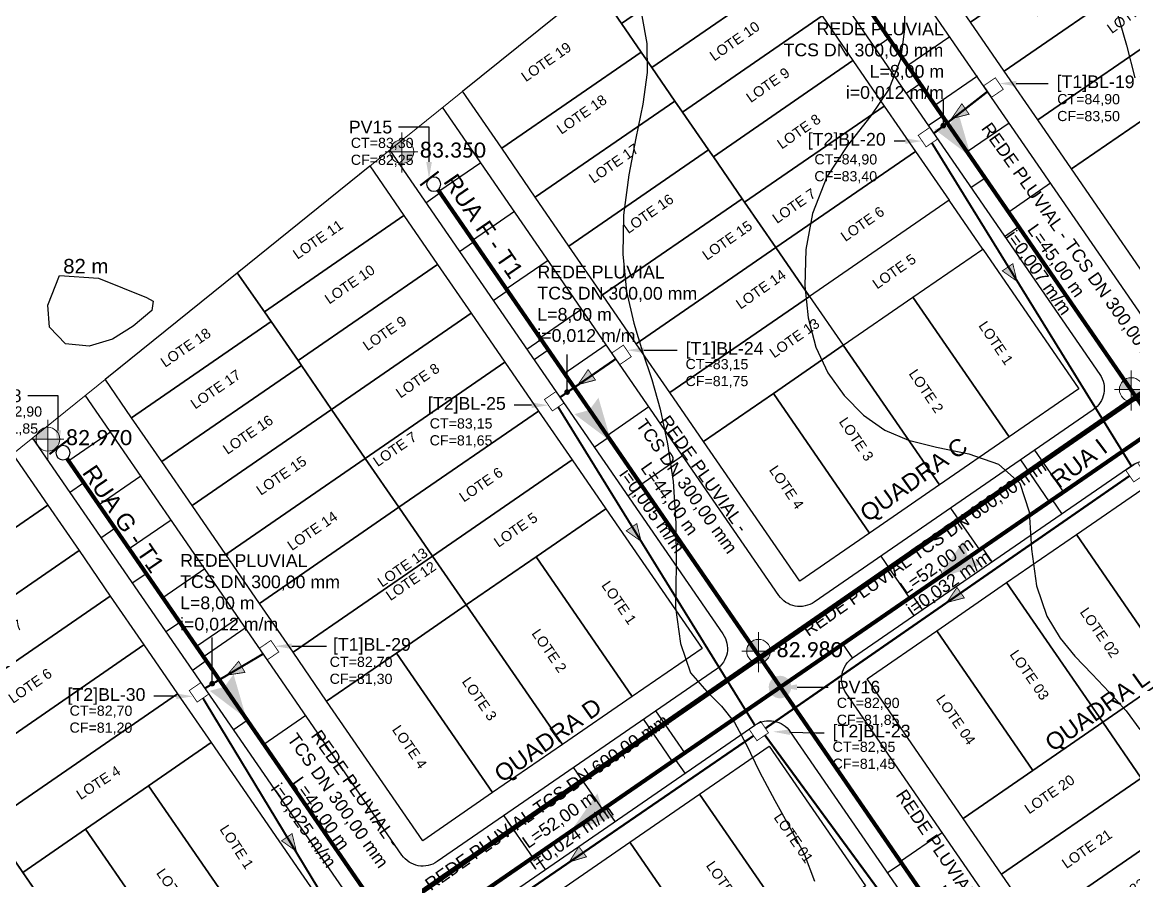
# Model space of a CAD drawing. Header units: metres. Extents: x 544427 to 544924, y 6774966 to 6775444.
# Drawn here: x 544493.7 to 544624.8, y 6775163.6 to 6775264.9 of the extents above; entities that cross this region are included whole.
import ezdxf
from ezdxf import colors
from ezdxf.entities.mleader import LeaderData, LeaderLine
from ezdxf.enums import TextEntityAlignment as Align
from ezdxf.math import Vec2, Vec3

# ---------------------------------------------------------------- set-up
doc = ezdxf.new("R2010")
doc.units = ezdxf.units.M
for name, color, linetype in [('AREA LOTE', 11, 'Continuous'), ('BL Pluvial', 6, 'Continuous'), ("BL'S", 5, 'Continuous'), ('COTA CURVA', 1, 'Continuous'), ('COTA LOTE', 23, 'Continuous'), ('COTAS QUADRA', 23, 'Continuous'), ('CURVAS INTERMEDIÁRIAS', 8, 'Continuous'), ('CURVAS MENORES', 8, 'Continuous'), ('DIV CALÇADAS', 8, 'Continuous'), ('LOTE', 8, 'Continuous'), ('PDF7_Texto', 1, 'Continuous'), ('PV CLOACAL', 12, 'Continuous'), ('REDE CLOACAL', 12, 'Continuous'), ('TERRENO', 6, 'Continuous'), ('TEXTO CLOACAL', 4, 'Continuous'), ('TEXTOS @ 1', 1, 'Continuous'), ('TEXTOS NORMAIS', 140, 'Continuous'), ('VÉRTICE', 7, 'Continuous'), ('Z9-VT-VIGA', 3, 'Continuous'), ('ÁREA LOTE', 7, 'Continuous')]:
    doc.layers.add(name, color=color, linetype=linetype)
doc.layers.add('REDE PLUVIAL', color=212, linetype='Continuous', plot=False)
doc.styles.add('ARIAL', font='arial.ttf', dxfattribs={"height": 2})
doc.styles.add('escala 1_50', font='arial.ttf', dxfattribs={"height": 1.5})
doc.styles.add('PDF Calibri', font='calibri.ttf')
doc.styles.get("Standard").update_dxf_attribs({"font": 'arial.ttf'})

# ---------------------------------------------------------------- blocks, each defined once
blk = doc.blocks.new('Quadra C')
at = {"layer": 'LOTE', "flags": 128}
for points in [[(544576.86, 6775281.94), (544580.88, 6775276.11), (544564.41, 6775264.76), (544561.24, 6775269.36)], [(544580.88, 6775276.11), (544584.45, 6775270.92), (544567.98, 6775259.57), (544566.73, 6775261.39), (544564.41, 6775264.76)], [(544584.45, 6775270.92), (544588.08, 6775265.65), (544571.61, 6775254.3), (544570.7, 6775255.62), (544567.98, 6775259.57)], [(544561.24, 6775269.36), (544564.41, 6775264.76), (544566.73, 6775261.39), (544550.26, 6775250.04), (544545.62, 6775256.77)], [(544588.08, 6775265.65), (544591.71, 6775260.38), (544575.24, 6775249.03), (544574.67, 6775249.86), (544571.61, 6775254.3)], [(544566.73, 6775261.39), (544567.98, 6775259.57), (544570.7, 6775255.62), (544554.23, 6775244.28), (544550.26, 6775250.04)], [(544591.71, 6775260.38), (544595.4, 6775255.03), (544578.93, 6775243.68), (544578.64, 6775244.09), (544575.24, 6775249.03)], [(544570.7, 6775255.62), (544571.61, 6775254.3), (544574.67, 6775249.86), (544558.2, 6775238.51), (544554.23, 6775244.28)], [(544595.4, 6775255.03), (544599.08, 6775249.67), (544582.61, 6775238.33), (544578.93, 6775243.68)], [(544574.67, 6775249.86), (544575.24, 6775249.03), (544578.64, 6775244.09), (544562.17, 6775232.75), (544558.2, 6775238.51)], [(544599.08, 6775249.67), (544603.06, 6775243.91), (544586.58, 6775232.56), (544582.61, 6775238.33)], [(544578.64, 6775244.09), (544578.93, 6775243.68), (544582.61, 6775238.33), (544566.14, 6775226.98), (544562.17, 6775232.75)], [(544603.06, 6775243.91), (544586.58, 6775232.56), (544590.56, 6775226.8), (544598.79, 6775232.47), (544607.03, 6775238.14)], [(544582.61, 6775238.33), (544586.58, 6775232.56), (544570.11, 6775221.22), (544566.14, 6775226.98)], [(544607.03, 6775238.14), (544618.37, 6775221.67), (544610.14, 6775216), (544598.79, 6775232.47)], [(544586.58, 6775232.56), (544590.56, 6775226.8), (544582.32, 6775221.13), (544574.08, 6775215.45), (544570.11, 6775221.22)], [(544598.79, 6775232.47), (544610.14, 6775216), (544601.9, 6775210.33), (544590.56, 6775226.8)], [(544590.56, 6775226.8), (544601.9, 6775210.33), (544593.66, 6775204.65), (544582.32, 6775221.13)], [(544582.32, 6775221.13), (544593.66, 6775204.65), (544585.43, 6775198.98), (544574.08, 6775215.45)]]:
    blk.add_lwpolyline(points, close=True, dxfattribs=at)
at = {"layer": 'LOTE', "style": 'ARIAL'}
for s, rotation, p in [('LOTE 12', 35, (544570.79, 6775273.24)), ('LOTE 11', 35, (544574.37, 6775267.99)), ('LOTE 10', 35, (544577.74, 6775262.69)), ('LOTE 19', 35, (544555.51, 6775260.24)), ('LOTE 9', 35, (544581.67, 6775257.51)), ('LOTE 18', 35, (544559.7, 6775254.04)), ('LOTE 8', 35, (544585.32, 6775252.03)), ('LOTE 17', 35, (544563.49, 6775248.26)), ('LOTE 7', 35, (544584.76, 6775243.25)), ('LOTE 16', 35, (544567.59, 6775242.32)), ('LOTE 6', 35, (544592.83, 6775241.12)), ('LOTE 15', 35, (544576.87, 6775239.18)), ('LOTE 5', 35, (544596.57, 6775235.52)), ('LOTE 14', 35, (544580.84, 6775233.41)), ('LOTE 13', 35, (544584.81, 6775227.65)), ('LOTE 1', 304.0773, (544608.58, 6775227.07)), ('LOTE 2', 304.0773, (544600.35, 6775221.4)), ('LOTE 3', 304.0773, (544592.11, 6775215.73)), ('LOTE 4', 304.0773, (544583.87, 6775210.05))]:
    blk.add_text(s, height=1.2, rotation=rotation, dxfattribs=at).set_placement(p, align=Align.MIDDLE_CENTER)
blk = doc.blocks.new('FEATURE')
blk = doc.blocks.new('Quadra B')
at = {"layer": 'LOTE', "flags": 128}
for points in [[(544619.02, 6775315.93), (544623.21, 6775309.84), (544606.74, 6775298.49), (544603.4, 6775303.34)], [(544623.21, 6775309.84), (544626.9, 6775304.48), (544610.43, 6775293.14), (544607.42, 6775297.5), (544606.74, 6775298.49)], [(544626.9, 6775304.48), (544630.59, 6775299.13), (544614.12, 6775287.78), (544611, 6775292.31), (544610.43, 6775293.14)], [(544603.4, 6775303.34), (544606.74, 6775298.49), (544607.42, 6775297.5), (544590.95, 6775286.16), (544587.79, 6775290.75)], [(544630.59, 6775299.13), (544634.56, 6775293.37), (544618.09, 6775282.02), (544614.69, 6775286.96), (544614.12, 6775287.78)], [(544607.42, 6775297.5), (544610.43, 6775293.14), (544611, 6775292.31), (544594.53, 6775280.97), (544590.95, 6775286.16)], [(544634.56, 6775293.37), (544638.53, 6775287.6), (544622.06, 6775276.26), (544618.37, 6775281.61), (544618.09, 6775282.02)], [(544611, 6775292.31), (544614.12, 6775287.78), (544614.69, 6775286.96), (544598.21, 6775275.62), (544594.53, 6775280.97)], [(544614.69, 6775286.96), (544618.09, 6775282.02), (544618.37, 6775281.61), (544601.9, 6775270.26), (544598.21, 6775275.62)], [(544638.53, 6775287.6), (544642.5, 6775281.84), (544626.03, 6775270.49), (544622.06, 6775276.26)], [(544618.37, 6775281.61), (544622.06, 6775276.26), (544605.59, 6775264.91), (544601.9, 6775270.26)], [(544642.5, 6775281.84), (544646.47, 6775276.07), (544630, 6775264.73), (544626.03, 6775270.49)], [(544622.06, 6775276.26), (544626.03, 6775270.49), (544609.56, 6775259.15), (544605.59, 6775264.91)], [(544646.47, 6775276.07), (544650.44, 6775270.31), (544642.21, 6775264.63), (544633.97, 6775258.96), (544630, 6775264.73)], [(544626.03, 6775270.49), (544630, 6775264.73), (544613.53, 6775253.38), (544609.56, 6775259.15)], [(544650.44, 6775270.31), (544662.84, 6775252.3), (544654.61, 6775246.63), (544642.21, 6775264.63)], [(544630, 6775264.73), (544633.97, 6775258.96), (544625.74, 6775253.29), (544617.5, 6775247.62), (544613.53, 6775253.38)], [(544642.21, 6775264.63), (544654.61, 6775246.63), (544646.37, 6775240.96), (544633.97, 6775258.96)], [(544633.97, 6775258.96), (544646.37, 6775240.96), (544638.14, 6775235.29), (544625.74, 6775253.29)], [(544625.74, 6775253.29), (544638.14, 6775235.29), (544629.9, 6775229.61), (544617.5, 6775247.62)]]:
    blk.add_lwpolyline(points, close=True, dxfattribs=at)
at = {"layer": 'LOTE', "style": 'ARIAL'}
for s, rotation, p in [('LOTE 12', 35.8557, (544612.6, 6775306.93)), ('LOTE 11', 33.2988, (544616.87, 6775301.77)), ('LOTE 10', 33.9691, (544620.26, 6775296.2)), ('LOTE 20', 35.8557, (544597.09, 6775294.4)), ('LOTE 9', 33.3087, (544623.7, 6775290.78)), ('LOTE 19', 35.8557, (544600.66, 6775289.21)), ('LOTE 18', 35.8557, (544603.89, 6775283.91)), ('LOTE 8', 35.8557, (544623.62, 6775282.66)), ('LOTE 17', 35.8557, (544608.25, 6775278.77)), ('LOTE 7', 34.2321, (544627.67, 6775277.19)), ('LOTE 16', 35.8557, (544611.56, 6775273.4)), ('LOTE 6', 35.8557, (544632.77, 6775271.04)), ('LOTE 15', 35.8557, (544615.72, 6775267.96)), ('LOTE 5', 35.8557, (544639.93, 6775267.75)), ('LOTE 14', 35.8557, (544624.61, 6775265.96)), ('LOTE 13', 35.8557, (544628.5, 6775259.86)), ('LOTE 1', 304.1534, (544653.46, 6775259.16)), ('LOTE 2', 304.1534, (544641.84, 6775258.66)), ('LOTE 3', 304.1534, (544636.74, 6775248.46)), ('LOTE 4', 304.1534, (544628.3, 6775242.48))]:
    blk.add_text(s, height=1.2, rotation=rotation, dxfattribs=at).set_placement(p, align=Align.MIDDLE_CENTER)
blk = doc.blocks.new('Quadra E')
at = {"layer": 'LOTE', "flags": 128}
for points in [[(544492.53, 6775213.98), (544496.7, 6775207.93), (544474.46, 6775192.61), (544471.45, 6775196.99)], [(544496.7, 6775207.93), (544500.39, 6775202.57), (544478.15, 6775187.26), (544474.46, 6775192.61)], [(544500.39, 6775202.57), (544504.07, 6775197.22), (544481.84, 6775181.91), (544478.15, 6775187.26)], [(544504.07, 6775197.22), (544508.04, 6775191.46), (544485.81, 6775176.14), (544481.84, 6775181.91)], [(544508.04, 6775191.46), (544512.01, 6775185.69), (544489.78, 6775170.38), (544485.81, 6775176.14)], [(544512.01, 6775185.69), (544515.98, 6775179.93), (544508.57, 6775174.82), (544501.16, 6775169.72), (544493.75, 6775164.61), (544489.78, 6775170.38)], [(544515.98, 6775179.93), (544529.43, 6775160.41), (544522.02, 6775155.3), (544508.57, 6775174.82)], [(544508.57, 6775174.82), (544522.02, 6775155.3), (544514.6, 6775150.2), (544501.16, 6775169.72)], [(544501.16, 6775169.72), (544514.6, 6775150.2), (544507.19, 6775145.09), (544493.75, 6775164.61)]]:
    blk.add_lwpolyline(points, close=True, dxfattribs=at)
at = {"layer": 'LOTE', "style": 'ARIAL'}
for s, rotation, p in [('LOTE 9', 35, (544483.65, 6775202.94)), ('LOTE 8', 35, (544487.15, 6775197.6)), ('LOTE 7', 35, (544491.16, 6775192.37)), ('LOTE 6', 35, (544494.62, 6775186.63)), ('LOTE 5', 35, (544489.01, 6775177.26)), ('LOTE 4', 32.9245, (544502.67, 6775175.2)), ('LOTE 1', 302.8571, (544519, 6775167.62)), ('LOTE 2', 304.8248, (544511.59, 6775162.51)), ('LOTE 3', 302, (544504.18, 6775157.4))]:
    blk.add_text(s, height=1.2, rotation=rotation, dxfattribs=at).set_placement(p, align=Align.MIDDLE_CENTER)
blk = doc.blocks.new('Quadra D')
at = {"layer": 'LOTE', "flags": 128}
for points in [[(544534.69, 6775247.96), (544538.73, 6775242.1), (544522.26, 6775230.76), (544519.06, 6775235.36)], [(544538.73, 6775242.1), (544542.7, 6775236.34), (544526.23, 6775224.99), (544523.05, 6775229.6), (544522.26, 6775230.76)], [(544542.7, 6775236.34), (544546.67, 6775230.57), (544530.2, 6775219.23), (544526.63, 6775224.41), (544526.23, 6775224.99)], [(544519.06, 6775235.36), (544522.26, 6775230.76), (544523.05, 6775229.6), (544506.58, 6775218.26), (544503.46, 6775222.79)], [(544546.67, 6775230.57), (544550.64, 6775224.81), (544534.17, 6775213.46), (544530.2, 6775219.23)], [(544523.05, 6775229.6), (544526.23, 6775224.99), (544526.63, 6775224.41), (544510.16, 6775213.07), (544506.58, 6775218.26)], [(544526.63, 6775224.41), (544530.2, 6775219.23), (544513.73, 6775207.88), (544510.16, 6775213.07)], [(544550.64, 6775224.81), (544554.61, 6775219.04), (544538.14, 6775207.7), (544534.17, 6775213.46)], [(544530.2, 6775219.23), (544534.17, 6775213.46), (544517.7, 6775202.12), (544513.73, 6775207.88)], [(544554.61, 6775219.04), (544558.58, 6775213.28), (544542.11, 6775201.93), (544538.14, 6775207.7)], [(544534.17, 6775213.46), (544538.14, 6775207.7), (544521.67, 6775196.35), (544517.7, 6775202.12)], [(544558.58, 6775213.28), (544562.55, 6775207.51), (544554.32, 6775201.84), (544546.08, 6775196.17), (544542.11, 6775201.93)], [(544538.14, 6775207.7), (544542.11, 6775201.93), (544525.64, 6775190.59), (544521.67, 6775196.35)], [(544562.55, 6775207.51), (544573.9, 6775191.04), (544565.66, 6775185.37), (544554.32, 6775201.84)], [(544542.11, 6775201.93), (544546.08, 6775196.17), (544537.85, 6775190.49), (544529.61, 6775184.82), (544525.64, 6775190.59)], [(544554.32, 6775201.84), (544565.66, 6775185.37), (544557.43, 6775179.7), (544546.08, 6775196.17)], [(544546.08, 6775196.17), (544557.43, 6775179.7), (544549.19, 6775174.02), (544537.85, 6775190.49)], [(544537.85, 6775190.49), (544549.19, 6775174.02), (544540.96, 6775168.35), (544529.61, 6775184.82)]]:
    blk.add_lwpolyline(points, close=True, dxfattribs=at)
at = {"layer": 'LOTE', "style": 'ARIAL'}
for s, rotation, p in [('LOTE 11', 34.5586, (544528.58, 6775239.28)), ('LOTE 10', 34.5586, (544532.33, 6775233.99)), ('LOTE 9', 34.5586, (544536.45, 6775228.22)), ('LOTE 18', 34.5586, (544512.97, 6775226.53)), ('LOTE 17', 34.5586, (544516.51, 6775221.61)), ('LOTE 8', 34.5586, (544540.35, 6775222.64)), ('LOTE 16', 34.5586, (544520.32, 6775216.26)), ('LOTE 7', 34.5586, (544537.66, 6775214.55)), ('LOTE 15', 34.5586, (544524.26, 6775211.43)), ('LOTE 6', 34.5586, (544547.82, 6775210.36)), ('LOTE 14', 34.5586, (544527.92, 6775204.91)), ('LOTE 5', 34.5586, (544551.91, 6775205.03)), ('LOTE 13', 34.5586, (544538.56, 6775200.6)), ('LOTE 12', 34.5586, (544539.55, 6775199)), ('LOTE 1', 304.5586, (544564.11, 6775196.44)), ('LOTE 2', 304.5586, (544555.87, 6775190.77)), ('LOTE 3', 304.5586, (544547.64, 6775185.09)), ('LOTE 4', 304.5586, (544539.4, 6775179.42))]:
    blk.add_text(s, height=1.2, rotation=rotation, dxfattribs=at).set_placement(p, align=Align.MIDDLE_CENTER)
blk = doc.blocks.new('Quadra L')
at = {"layer": 'LOTE', "flags": 128}
for points in [[(544626.31, 6775210.14), (544637.66, 6775193.67), (544629.42, 6775188), (544618.08, 6775204.47)], [(544618.08, 6775204.47), (544629.42, 6775188), (544621.19, 6775182.33), (544609.84, 6775198.8)], [(544609.84, 6775198.8), (544621.19, 6775182.33), (544612.95, 6775176.65), (544601.61, 6775193.12)], [(544637.66, 6775193.67), (544642.2, 6775187.08), (544625.72, 6775175.74), (544621.19, 6775182.33), (544629.42, 6775188)], [(544601.61, 6775193.12), (544612.95, 6775176.65), (544604.72, 6775170.98), (544593.37, 6775187.45)], [(544621.19, 6775182.33), (544625.72, 6775175.74), (544609.25, 6775164.39), (544604.72, 6775170.98), (544612.95, 6775176.65)], [(544625.72, 6775175.74), (544629.7, 6775169.97), (544613.22, 6775158.63), (544609.25, 6775164.39)], [(544629.7, 6775169.97), (544633.67, 6775164.21), (544617.2, 6775152.86), (544613.22, 6775158.63)]]:
    blk.add_lwpolyline(points, close=True, dxfattribs=at)
at = {"layer": 'LOTE', "style": 'ARIAL'}
for s, rotation, p in [('LOTE 02', 304.5586, (544620.82, 6775192.91)), ('LOTE 03', 304.5586, (544612.54, 6775187.91)), ('LOTE 04', 304.5586, (544603.85, 6775182.63)), ('LOTE 20', 34.5586, (544614.9, 6775173.83)), ('LOTE 21', 34.5586, (544619.31, 6775167.39)), ('LOTE 22', 34.5586, (544623.28, 6775161.6))]:
    blk.add_text(s, height=1.2, rotation=rotation, dxfattribs=at).set_placement(p, align=Align.MIDDLE_CENTER)
blk = doc.blocks.new('Quadra M')
at = {"layer": 'LOTE', "flags": 128}
for points in [[(544581.84, 6775179.51), (544593.19, 6775163.04), (544584.95, 6775157.37), (544573.61, 6775173.84)], [(544573.61, 6775173.84), (544584.95, 6775157.37), (544576.72, 6775151.69), (544565.37, 6775168.17)], [(544565.37, 6775168.17), (544576.72, 6775151.69), (544568.48, 6775146.02), (544557.13, 6775162.49)]]:
    blk.add_lwpolyline(points, close=True, dxfattribs=at)
at = {"layer": 'LOTE', "style": 'ARIAL'}
for s, p in [('LOTE 01', (544584.7, 6775168.68)), ('LOTE 02', (544576.71, 6775163))]:
    blk.add_text(s, height=1.2, rotation=304.5586, dxfattribs=at).set_placement(p, align=Align.MIDDLE_CENTER)
blk = doc.blocks.new('ELEV')
at = {"layer": 'TEXTOS @ 1', "linetype": 'Continuous', "lineweight": 5}
h = blk.add_hatch(color=8, dxfattribs=at)
h.dxf.hatch_style = 1
h.paths.add_polyline_path([(2324.613, 356.928), (2323.679, 356.928), (2323.679, 355.994, 0.414214)])
h.paths.add_polyline_path([(2323.679, 357.861, 0.414214), (2322.745, 356.928), (2323.679, 356.928), (2323.679, 357.022)])
for points in [[(2323.679, 358.438), (2323.679, 357.022), (2323.679, 355.286)], [(2323.679, 356.928), (2322.361, 356.928), (2324.937, 356.928)]]:
    blk.add_lwpolyline(points, dxfattribs=at)
blk.add_circle((2323.679, 356.928), 0.934, dxfattribs=at)
blk = doc.blocks.new('PV CAB')
at = {"layer": 'PV CLOACAL', "color": 2}
blk.add_circle((546122.98, 6697476.25), 1.33, dxfattribs=at)
at = {"layer": 'TEXTO CLOACAL', "color": 12, "const_width": 0.385, "flags": 128}
blk.add_lwpolyline([(546120.8, 6697474.94), (546125.13, 6697474.91)], dxfattribs=at)

msp = doc.modelspace()

# ---------------------------------------------------------------- hatches: boundary and pattern name
at = {"layer": 'BL Pluvial'}
h = msp.add_hatch(color=256, dxfattribs=at)
h.dxf.hatch_style = 1
h.paths.add_polyline_path([(544604.56, 6775255.3), (544603.34, 6775253.54), (544603.55, 6775253.6), (544605.41, 6775254.06)])
h = msp.add_hatch(color=256, dxfattribs=at)
h.dxf.hatch_style = 1
h.paths.add_polyline_path([(544610.57, 6775236.42), (544609.33, 6775235.58), (544611.07, 6775234.35), (544611.05, 6775234.43)])
h = msp.add_hatch(color=256, dxfattribs=at)
h.dxf.hatch_style = 1
h.paths.add_polyline_path([(544560.46, 6775223.93), (544559.26, 6775222.16), (544559.35, 6775222.18), (544561.33, 6775222.7)])
h = msp.add_hatch(color=256, dxfattribs=at)
h.dxf.hatch_style = 1
h.paths.add_polyline_path([(544566.2, 6775205.76), (544564.96, 6775204.91), (544566.71, 6775203.68), (544566.71, 6775203.69)])
h = msp.add_hatch(color=256, dxfattribs=at)
h.dxf.hatch_style = 1
h.paths.add_polyline_path([(544603.98, 6775198.23), (544602.9, 6775196.64), (544602.78, 6775196.46), (544604.85, 6775197)])
h = msp.add_hatch(color=256, dxfattribs=at)
h.dxf.hatch_style = 1
h.paths.add_polyline_path([(544519.23, 6775189.52), (544517.85, 6775187.89), (544517.89, 6775187.89), (544519.97, 6775188.21)])
h = msp.add_hatch(color=256, dxfattribs=at)
h.dxf.hatch_style = 1
h.paths.add_polyline_path([(544525.53, 6775169.19), (544524.29, 6775168.34), (544525.89, 6775167.22), (544526.03, 6775167.11)])
h = msp.add_hatch(color=256, dxfattribs=at)
h.dxf.hatch_style = 1
h.paths.add_polyline_path([(544559.37, 6775167.65), (544558.23, 6775165.84), (544558.31, 6775165.86), (544560.27, 6775166.45)])
at = {"layer": 'COTAS QUADRA'}
h = msp.add_hatch(color=256, dxfattribs=at)
h.dxf.hatch_style = 1
h.paths.add_polyline_path([(544602.03, 6775252.71, 0.103459), (544602.06, 6775252.58), (544602.68, 6775252.85, 0.812482)])
h = msp.add_hatch(color=256, dxfattribs=at)
h.dxf.hatch_style = 1
h.paths.add_polyline_path([(544602.37, 6775252.71), (544602.06, 6775252.58, 0.448835), (544602.54, 6775252.42)])
h = msp.add_hatch(color=256, dxfattribs=at)
h.dxf.hatch_style = 1
h.paths.add_polyline_path([(544602.7, 6775252.71, 0.103459), (544602.68, 6775252.85), (544602.37, 6775252.71), (544602.54, 6775252.42, 0.266473)])
h = msp.add_hatch(color=256, dxfattribs=at)
h.dxf.hatch_style = 1
h.paths.add_polyline_path([(544557.64, 6775221.28, 0.103459), (544557.66, 6775221.15), (544558.28, 6775221.42, 0.812482)])
h = msp.add_hatch(color=256, dxfattribs=at)
h.dxf.hatch_style = 1
h.paths.add_polyline_path([(544557.97, 6775221.28), (544557.66, 6775221.15, 0.448835), (544558.14, 6775220.99)])
h = msp.add_hatch(color=256, dxfattribs=at)
h.dxf.hatch_style = 1
h.paths.add_polyline_path([(544558.31, 6775221.28, 0.103459), (544558.28, 6775221.42), (544557.97, 6775221.28), (544558.14, 6775220.99, 0.266473)])
h = msp.add_hatch(color=256, dxfattribs=at)
h.dxf.hatch_style = 1
h.paths.add_polyline_path([(544515.77, 6775186.88, 0.103459), (544515.79, 6775186.75), (544516.41, 6775187.02, 0.812482)])
h = msp.add_hatch(color=256, dxfattribs=at)
h.dxf.hatch_style = 1
h.paths.add_polyline_path([(544516.44, 6775186.88, 0.103459), (544516.41, 6775187.02), (544516.1, 6775186.88), (544516.27, 6775186.59, 0.266473)])
h = msp.add_hatch(color=256, dxfattribs=at)
h.dxf.hatch_style = 1
h.paths.add_polyline_path([(544516.1, 6775186.88), (544515.79, 6775186.75, 0.448835), (544516.27, 6775186.59)])
at = {"layer": 'PV CLOACAL'}
h = msp.add_hatch(color=256, dxfattribs=at)
h.dxf.hatch_style = 1
edge = h.paths.add_edge_path()
edge.add_arc((544583.1, 6775186.48), 1.33, 0, 360)
at = {"layer": 'REDE CLOACAL'}
for points in [[(544603.07, 6775252.76), (544601.32, 6775252.28), (544605.65, 6775249.02), (544604.14, 6775254.23)], [(544560.61, 6775219.16), (544558.86, 6775218.68), (544563.19, 6775215.42), (544561.68, 6775220.62)], [(544605.26, 6775201.94), (544604.72, 6775203.67), (544601.61, 6775199.24), (544606.76, 6775200.92)], [(544517.56, 6775186.51), (544515.81, 6775186.03), (544520.14, 6775182.77), (544518.63, 6775187.98)], [(544562.09, 6775172.21), (544561.56, 6775173.94), (544558.44, 6775169.51), (544563.6, 6775171.19)]]:
    msp.add_hatch(color=256, dxfattribs=at).paths.add_polyline_path(points)

# ---------------------------------------------------------------- linework, layer by layer
at = {"layer": 'BL Pluvial', "const_width": 0.1}
for points in [[(544608.08, 6775256.07), (544609.44, 6775257), (544608.51, 6775258.36), (544607.15, 6775257.43)], [(544564.19, 6775224.52), (544565.55, 6775225.45), (544564.62, 6775226.82), (544563.26, 6775225.89)], [(544556.24, 6775219.05), (544557.6, 6775219.98), (544556.67, 6775221.34), (544555.31, 6775220.41)], [(544624.84, 6775210.68), (544626.21, 6775211.61), (544625.28, 6775212.97), (544623.91, 6775212.04)], [(544522.6, 6775189.69), (544523.96, 6775190.62), (544523.03, 6775191.98), (544521.67, 6775191.05)], [(544514.33, 6775184.71), (544515.69, 6775185.64), (544514.76, 6775187), (544513.4, 6775186.07)], [(544580.38, 6775180.15), (544581.74, 6775181.08), (544580.81, 6775182.44), (544579.45, 6775181.51)]]:
    msp.add_lwpolyline(points, close=True, dxfattribs=at)
at = {"layer": 'BL Pluvial', "const_width": 0.1, "elevation": 95}
msp.add_lwpolyline([(544600.34, 6775250.21), (544601.7, 6775251.14), (544600.77, 6775252.5), (544599.41, 6775251.57)], close=True, dxfattribs=at)
at = {"layer": 'COTAS QUADRA'}
for p, q in [((544602.34, 6775255.74), (544602.34, 6775252.65)), ((544557.95, 6775225.71), (544557.95, 6775221.22)), ((544516.08, 6775192.31), (544516.08, 6775186.82))]:
    msp.add_line(p, q, dxfattribs=at)
at = {"layer": 'CURVAS INTERMEDIÁRIAS'}
msp.add_polyline3d([(544595.74, 6775338.26, 85), (544597.85, 6775336.56, 85), (544600.75, 6775333.82, 85), (544602.87, 6775330.61, 85), (544604.87, 6775327.59, 85), (544606.49, 6775324.59, 85), (544607.99, 6775321.49, 85), (544609.36, 6775318.03, 85), (544610.64, 6775314.09, 85), (544611.7, 6775309.75, 85), (544612.45, 6775305.22, 85), (544613.09, 6775300.63, 85), (544613.72, 6775296.35, 85), (544614.57, 6775292.48, 85), (544615.58, 6775289.29, 85), (544616.68, 6775286.56, 85), (544617.76, 6775284.08, 85), (544618.68, 6775281.51, 85), (544619.53, 6775278.44, 85), (544620.45, 6775274.75, 85), (544621.55, 6775270.61, 85), (544622.77, 6775266.4, 85), (544623.99, 6775262.21, 85), (544624.95, 6775258.36, 85)], dxfattribs=at)
at = {"layer": 'CURVAS MENORES'}
for points in [[(544597.75, 6775267.85, 84), (544597.79, 6775264.09, 84), (544597.31, 6775260.5, 84), (544595.95, 6775257, 84), (544593.82, 6775253.87, 84), (544591.07, 6775250.39, 84), (544588.64, 6775246.66, 84), (544586.94, 6775242.36, 84), (544586.16, 6775238.12, 84), (544586.03, 6775233.81, 84), (544586.43, 6775230.04, 84), (544587.33, 6775226.58, 84), (544588.74, 6775223.56, 84), (544590.67, 6775220.88, 84), (544592.94, 6775218.57, 84), (544595.46, 6775216.8, 84), (544598.25, 6775215.6, 84), (544601.56, 6775214.79, 84), (544605.37, 6775214.01, 84), (544608.88, 6775212.79, 84), (544611.4, 6775210.53, 84), (544612.48, 6775207.15, 84), (544612.79, 6775202.74, 84), (544613.37, 6775198.43, 84), (544614.57, 6775194.83, 84), (544616.16, 6775192.23, 84), (544617.9, 6775190.13, 84), (544619.93, 6775187.98, 84), (544621.93, 6775185.87, 84), (544623.93, 6775183.68, 84), (544625.57, 6775181.47, 84)], [(544566.79, 6775265.67, 83), (544567.38, 6775262.42, 83), (544567.41, 6775259, 83), (544566.92, 6775255.24, 83), (544566.1, 6775251.22, 83), (544565.27, 6775246.9, 83), (544564.65, 6775242.17, 83), (544564.55, 6775237.54, 83), (544564.98, 6775233.15, 83), (544565.84, 6775229.41, 83), (544566.89, 6775226.04, 83), (544567.96, 6775222.75, 83), (544568.96, 6775219.25, 83), (544569.84, 6775215.16, 83), (544570.51, 6775210.74, 83), (544570.79, 6775205.82, 83), (544570.85, 6775200.88, 83), (544570.77, 6775195.87, 83), (544571.36, 6775191.61, 83), (544572.54, 6775188.15, 83), (544574.47, 6775185.94, 83), (544576.2, 6775184.22, 83), (544577.74, 6775182.31, 83), (544579.11, 6775179.75, 83), (544580.7, 6775176.47, 83), (544582.5, 6775173.1, 83), (544584.31, 6775169.83, 83), (544585.96, 6775166.81, 83), (544587.19, 6775163.57, 83)], [(544508.34, 6775232.44, 82), (544509.12, 6775231.99, 82), (544508.98, 6775230.91, 82), (544506.77, 6775229.07, 82), (544504.36, 6775227.51, 82), (544501.59, 6775226.68, 82), (544498.78, 6775226.97, 82), (544496.9, 6775228.94, 82), (544496.72, 6775231.52, 82), (544498.07, 6775235.02, 82), (544502.7, 6775234.71, 82), (544508.34, 6775232.44, 82)]]:
    msp.add_polyline3d(points, dxfattribs=at)
at = {"layer": 'DIV CALÇADAS', "flags": 128}
for points in [[(544621.49, 6775317.63), (544665.31, 6775254, -0.414214), (544664.54, 6775249.83), (544631.6, 6775227.14, -0.414214), (544627.43, 6775227.91), (544585.45, 6775288.87)], [(544579.2, 6775283.83), (544620.84, 6775223.37, -0.414214), (544620.07, 6775219.2), (544587.13, 6775196.51, -0.414214), (544582.96, 6775197.28), (544543.28, 6775254.88)], [(544537.04, 6775249.85), (544576.37, 6775192.74, -0.414214), (544575.6, 6775188.57), (544542.66, 6775165.88, -0.414214), (544538.49, 6775166.65), (544501.12, 6775220.9)], [(544494.87, 6775215.87), (544531.9, 6775162.11, -0.414214), (544531.13, 6775157.94), (544486.66, 6775127.31, 0.414214), (544485.89, 6775123.13), (544558.5, 6775017.72)], [(544658.97, 6775086.92), (544590.9, 6775185.75, -0.414214), (544591.67, 6775189.92), (544624.61, 6775212.61, -0.414214), (544628.78, 6775211.84), (544696.85, 6775113.02)], [(544614.5, 6775056.29), (544546.43, 6775155.12, -0.414214), (544547.2, 6775159.29), (544580.14, 6775181.98, -0.414214), (544584.31, 6775181.21), (544652.38, 6775082.39)]]:
    msp.add_lwpolyline(points, format="xyb", dxfattribs=at)
at = {"layer": 'LOTE', "flags": 128}
for points in [[(544471.45, 6775196.99), (544507.19, 6775145.09), (544480.02, 6775126.37), (544487.96, 6775114.84), (544556.03, 6775016.02), (544521.33, 6774992.12), (544452.12, 6775181.41)], [(544480, 6775126.4), (544507.19, 6775145.09), (544471.45, 6775196.99), (544452.12, 6775181.41), (544521.33, 6774992.12), (544556.03, 6775016.02)]]:
    msp.add_lwpolyline(points, close=True, dxfattribs=at)
at = {"layer": 'REDE CLOACAL'}
for p, q in [((544603.12, 6775263.21), (544598.18, 6775259.81)), ((544594.28, 6775261.9), (544595.95, 6775263.05)), ((544606.41, 6775258.55), (544601.47, 6775255.15)), ((544597.97, 6775256.54), (544599.64, 6775257.69)), ((544600.6, 6775252.73), (544602.26, 6775253.88)), ((544610.14, 6775253.02), (544605.2, 6775249.62)), ((544547.79, 6775248.34), (544542.85, 6775244.94)), ((544605.63, 6775245.42), (544607.3, 6775246.57)), ((544541.3, 6775243.62), (544542.97, 6775244.77)), ((544615.03, 6775245.91), (544610.09, 6775242.51)), ((544551.76, 6775242.58), (544546.82, 6775239.17)), ((544609.6, 6775239.65), (544611.27, 6775240.8)), ((544545.27, 6775237.85), (544546.94, 6775239)), ((544555.73, 6775236.81), (544550.79, 6775233.41)), ((544549.24, 6775232.09), (544550.91, 6775233.24)), ((544559.7, 6775231.05), (544554.76, 6775227.64)), ((544553.21, 6775226.33), (544554.88, 6775227.47)), ((544562.59, 6775226.85), (544557.65, 6775223.45)), ((544554.09, 6775225.12), (544555.75, 6775226.27)), ((544567.64, 6775219.52), (544562.7, 6775216.11)), ((544504.11, 6775216.56), (544499.17, 6775213.15)), ((544561.16, 6775214.8), (544562.82, 6775215.94)), ((544571.61, 6775213.75), (544566.67, 6775210.35)), ((544507.69, 6775211.37), (544502.75, 6775207.96)), ((544499.27, 6775209.45), (544500.94, 6775210.6)), ((544565.13, 6775209.03), (544566.79, 6775210.18)), ((544616.37, 6775206.94), (544615.24, 6775208.58)), ((544511.26, 6775206.18), (544506.32, 6775202.78)), ((544502.96, 6775204.09), (544504.62, 6775205.24)), ((544608.14, 6775201.26), (544607, 6775202.91)), ((544515.23, 6775200.41), (544510.29, 6775197.01)), ((544506.64, 6775198.74), (544508.31, 6775199.89)), ((544599.9, 6775195.59), (544598.77, 6775197.24)), ((544510.61, 6775192.98), (544512.28, 6775194.12)), ((544519.2, 6775194.65), (544514.26, 6775191.25)), ((544519.99, 6775193.41), (544515.05, 6775190)), ((544591.66, 6775189.92), (544590.53, 6775191.57)), ((544513.73, 6775188.45), (544515.4, 6775189.6)), ((544527.14, 6775183.12), (544522.2, 6775179.72)), ((544518.56, 6775181.45), (544520.22, 6775182.59)), ((544571.9, 6775176.31), (544570.76, 6775177.95)), ((544563.66, 6775170.63), (544562.53, 6775172.28)), ((544602.25, 6775169.28), (544597.31, 6775165.88)), ((544555.43, 6775164.96), (544554.29, 6775166.61)), ((544595.76, 6775164.56), (544597.43, 6775165.71))]:
    msp.add_line(p, q, dxfattribs=at)
at = {"layer": 'REDE CLOACAL', "const_width": 0.481, "flags": 128}
for points in [[(544489.24, 6775121.8), (544824.09, 6775352.44)], [(544489.24, 6775121.8), (544824.09, 6775352.44)], [(544694.93, 6775119.34), (544583.33, 6775281.33)], [(544694.93, 6775119.34), (544583.33, 6775281.33)], [(544650.46, 6775088.71), (544542.76, 6775245.14)], [(544650.46, 6775088.71), (544542.76, 6775245.14)], [(544605.99, 6775058.07), (544498.98, 6775213.43)], [(544605.99, 6775058.07), (544498.98, 6775213.43)]]:
    msp.add_lwpolyline(points, dxfattribs=at)
at = {"layer": 'REDE CLOACAL', "color": 104, "const_width": 0.6, "flags": 128}
msp.add_lwpolyline([(544505.03, 6775137.53), (544711.44, 6775280.47), (544712.21, 6775284.64), (544682.39, 6775327.53), (544641.98, 6775334.43)], dxfattribs=at)
at = {"layer": 'REDE CLOACAL', "flags": 128}
for points in [[(544611.46, 6775213.27), (544614.86, 6775208.33)], [(544611.46, 6775213.27), (544614.86, 6775208.33)], [(544613.14, 6775214.43), (544616.54, 6775209.49)], [(544613.14, 6775214.43), (544616.54, 6775209.49)], [(544603.22, 6775207.6), (544606.63, 6775202.65)], [(544603.22, 6775207.6), (544606.63, 6775202.65)], [(544594.99, 6775201.92), (544598.39, 6775196.98)], [(544594.99, 6775201.92), (544598.39, 6775196.98)], [(544566.99, 6775182.64), (544570.39, 6775177.7)], [(544566.99, 6775182.64), (544570.39, 6775177.7)], [(544558.75, 6775176.96), (544562.16, 6775172.02)], [(544558.75, 6775176.96), (544562.16, 6775172.02)], [(544550.52, 6775171.29), (544553.92, 6775166.35)], [(544550.52, 6775171.29), (544553.92, 6775166.35)]]:
    msp.add_lwpolyline(points, dxfattribs=at)
at = {"layer": 'REDE CLOACAL', "elevation": -90.73, "flags": 128}
msp.add_lwpolyline([(544568.41, 6775183.67), (544571.82, 6775178.72)], dxfattribs=at)
msp.add_lwpolyline([(544568.41, 6775183.67), (544571.82, 6775178.72)], dxfattribs=at)
at = {"layer": 'REDE PLUVIAL', "const_width": 0.25, "flags": 128}
for points in [[(544607.58, 6775256.73), (544601.26, 6775251.81)], [(544563.73, 6775225.2), (544557.14, 6775220.66)], [(544556.92, 6775219.52), (544580.13, 6775181.98)], [(544522.13, 6775190.4), (544515.23, 6775186.32)], [(544515.01, 6775185.17), (544535.56, 6775151.25)]]:
    msp.add_lwpolyline(points, dxfattribs=at)
at = {"layer": 'REDE PLUVIAL', "const_width": 0.1, "flags": 128}
for points in [[(544605.41, 6775254.06), (544603.34, 6775253.54), (544604.56, 6775255.3)], [(544561.33, 6775222.7), (544559.26, 6775222.16), (544560.46, 6775223.93)], [(544564.96, 6775204.91), (544566.71, 6775203.68), (544566.2, 6775205.76)], [(544519.97, 6775188.21), (544517.85, 6775187.89), (544519.23, 6775189.52)], [(544524.29, 6775168.34), (544526.03, 6775167.11), (544525.53, 6775169.19)]]:
    msp.add_lwpolyline(points, close=True, dxfattribs=at)
at = {"layer": 'REDE PLUVIAL', "const_width": 0.25, "flags": 128}
for points, elevation in [([(544601.02, 6775250.67), (544624.59, 6775212.51)], 95), ([(544581.38, 6775181.61), (544624.35, 6775211.4)], -90.73), ([(544536.7, 6775151.04), (544579.98, 6775180.73)], -90.73), ([(544581.33, 6775180.79), (544617.92, 6775130.97)], -90.73)]:
    msp.add_lwpolyline(points, dxfattribs=dict(at, elevation=elevation))
at = {"layer": 'REDE PLUVIAL', "const_width": 0.1, "flags": 128}
for points, elevation in [([(544609.33, 6775235.58), (544611.07, 6775234.35), (544610.57, 6775236.42)], 95), ([(544604.85, 6775197), (544602.78, 6775196.46), (544603.98, 6775198.23)], -181.47), ([(544560.27, 6775166.45), (544558.23, 6775165.84), (544559.37, 6775167.65)], 0.09)]:
    msp.add_lwpolyline(points, close=True, dxfattribs=dict(at, elevation=elevation))
at = {"layer": 'TERRENO', "color": 4, "lineweight": 5}
msp.add_polyline3d([(544452.12, 6775181.41, 0), (544639.77, 6775332.65, 0)], dxfattribs=at)

# ---------------------------------------------------------------- block references
at = {"color": 3, "xscale": -0.6307238147845814, "yscale": 0.6307238147845812, "zscale": 0.6307238147845812, "rotation": 216.9470111957378}
for p in [(-2269842.22, 9944195.4), (-2269885.97, 9944163.71)]:
    msp.add_blockref('PV CAB', p, dxfattribs=at)
at = {"layer": 'COTA CURVA', "lineweight": 5}
ref = msp.add_blockref('FEATURE', (544498.53, 6775235.28, 246), dxfattribs=dict(at, xscale=2, yscale=2, zscale=2))
ref.add_attrib('NAME', '82 m', (544498.53, 6775235.28, 246), dxfattribs={"color": 7, "height": 1.712})
at = {"layer": 'TEXTOS @ 1', "color": 5, "linetype": 'Continuous', "lineweight": 5, "xscale": 1.5, "yscale": 1.5, "zscale": 1.5}
for p in [(541052.96, 6774714.25), (541139.03, 6774686.18), (541011.2, 6774680.33), (541095.05, 6774655.31)]:
    msp.add_blockref('ELEV', p, dxfattribs=at)
at = {"layer": 'VÉRTICE'}
msp.add_blockref('Quadra E', (0, 0), dxfattribs=at)
at = {"layer": 'Z9-VT-VIGA'}
msp.add_blockref('Quadra D', (0, 0), dxfattribs=at)
at = {"layer": 'ÁREA LOTE'}
for name in ['Quadra B', 'Quadra C', 'Quadra L', 'Quadra M']:
    msp.add_blockref(name, (0, 0), dxfattribs=at)

# ---------------------------------------------------------------- texts
at = {"layer": 'AREA LOTE', "char_height": 2, "attachment_point": 1, "style": 'ARIAL'}
for s, insert, rotation in [('RUA F - T1', (544544.96, 6775247.25), 304.386), ('RUA I', (544614.77, 6775211.43), 37.1278), ('RUA G - T1', (544502.34, 6775212.91), 304.386)]:
    msp.add_mtext_dynamic_manual_height_columns(s, width=441.0719, gutter_width=10, heights=[0], dxfattribs=dict(at, insert=insert, rotation=rotation))
at = {"layer": 'AREA LOTE', "color": 8, "char_height": 2, "attachment_point": 1, "rotation": 35.6818, "style": 'ARIAL'}
for s, insert in [('QUADRA C', (544592.29, 6775207.48)), ('QUADRA L', (544614.13, 6775180.39)), ('QUADRA D', (544549.14, 6775176.74))]:
    msp.add_mtext_dynamic_manual_height_columns(s, width=441.0719, gutter_width=10, heights=[0.29], dxfattribs=dict(at, insert=insert))
at = {"layer": 'COTA LOTE', "char_height": 1.2, "attachment_point": 1, "rotation": 359.867, "style": 'escala 1_50'}
for s, width, heights, insert in [('{\\W0.492672; }CT=83,30\\P{\\W0.478613; }CF=82,25', 7.704, [0], (544532.22, 6775251.29)), ('CT= 82,90\\PCF=81,85', 8.783, [3.65], (544488.16, 6775219.6)), ('CT=82,90\\PCF=81,85', 9.6704, [0], (544589.8, 6775185.22))]:
    msp.add_mtext_dynamic_manual_height_columns(s, width=width, gutter_width=17.5, heights=heights, dxfattribs=dict(at, insert=insert))
at = {"layer": 'COTAS QUADRA', "char_height": 1.2, "attachment_point": 1, "rotation": 359.867, "style": 'escala 1_50'}
for s, width, insert in [('CT=84,90\\PCF=83,50', 8.285, (544615.81, 6775256.45)), ('CT=84,90\\PCF=83,40', 8.3342, (544587.16, 6775249.35)), ('CT=83,15\\PCF=81,75', 13.3443, (544571.96, 6775225.19)), ('CT=83,15\\PCF=81,65', 7.7124, (544541.77, 6775218.19)), ('CT=82,70\\PCF=81,30', 8.9028, (544529.97, 6775190.06)), ('CT=82,70\\PCF=81,20', 8.2481, (544499.28, 6775184.3)), ('CT=82,95\\PCF=81,45', 7.0515, (544589.31, 6775180.04))]:
    msp.add_mtext_dynamic_manual_height_columns(s, width=width, gutter_width=17.5, heights=[0], dxfattribs=dict(at, insert=insert))
at = {"layer": 'PDF7_Texto', "linetype": 'Continuous', "lineweight": 5, "char_height": 1.796, "attachment_point": 7, "style": 'PDF Calibri'}
for s, insert in [('83.350', (544540.6, 6775248.91)), ('82.970', (544498.85, 6775214.99)), ('82.980', (544582.69, 6775189.97))]:
    msp.add_mtext(s, dxfattribs=dict(at, insert=insert))
at = {"layer": 'TEXTOS NORMAIS', "char_height": 1.5, "attachment_point": 1, "style": 'escala 1_50'}
for s, width, heights, insert, rotation in [('{\\W8.85717;       }REDE PLUVIAL \\P{\\W9.21796;      }TCS DN 300,00 mm \\P{\\W9.09778;        }L=8,00 m\\P{\\W9.70854;       }i=0,012 m/m', 50.8804, [0], (544551.32, 6775264.98, -91), 359.867), ('{\\W3.93245; }REDE PLUVIAL - TCS DN 300,00 mm \\P{\\W8.69043;   }L=45,00 m\\P{\\W8.22031;   }i=0,007 m/m', 40.0295, [0], (544606.68, 6775255.13, -510), 305.3725), ('REDE PLUVIAL \\PTCS DN 300,00 mm \\PL=8,00 m\\Pi=0,012 m/m', 20.1263, [0], (544554.48, 6775236.21), 359.867), ('{\\W2.43863; }REDE PLUVIAL -  \\P{\\W0.199614; }TCS DN 300,00 mm \\P{\\W7.935994; }L=44,00 m\\P{\\W6.525625; }i=0,005 m/m', 18.9129, [0], (544569.21, 6775219.87), 305.3725), ('{\\W7.17535;  }REDE PLUVIAL TCS DN 600,00 mm \\P{\\W8.84756;    }L=52,00 m\\P{\\W8.49497;    }i=0,032 m/m', 50.8804, [0], (544578.75, 6775188.81), 35), ('REDE PLUVIAL \\PTCS DN 300,00 mm \\PL=8,00 m\\Pi=0,012 m/m', 24.2316, [10.88], (544512.33, 6775202.17, -91), 359.867), ('{\\W7.17535;  }REDE PLUVIAL TCS DN 600,00 mm \\P{\\W8.84756;    }L=52,00 m\\P{\\W8.49497;    }i=0,024 m/m', 50.8804, [0], (544534.19, 6775158.82), 35), ('{\\W3.811784; }REDE PLUVIAL -  \\P{\\W1.572768; }TCS DN 300,00 mm \\P{\\W9.309147; }L=40,00 m\\P{\\W7.898778; }i=0,025 m/m', 20.5117, [0], (544527.62, 6775183.41), 305.3725), ('{\\W7.42535;  }REDE PLUVIAL TCS DN300,00 mm \\P{\\W8.84756;    }L=62,00 m\\P{\\W8.49497;    }i=0,013 m/m', 50.8804, [0], (544593.11, 6775181.75, -88), 304)]:
    msp.add_mtext_dynamic_manual_height_columns(s, width=width, gutter_width=17.5, heights=heights, dxfattribs=dict(at, insert=insert, rotation=rotation))

# ---------------------------------------------------------------- leaders
at = {"layer": "BL'S"}
ml = msp.add_multileader_mtext('Standard', dxfattribs=at)
ml.set_content('[T1]BL-19', color=256)
ml.set_leader_properties()
ml.build(insert=Vec2(0, 0))
ml.multileader.update_dxf_attribs({"dogleg_length": 1, "arrow_head_size": 2})
ctx = ml.context
ctx.base_point, ctx.char_height, ctx.arrow_head_size, ctx.landing_gap_size, ctx.plane_origin = Vec3(544614.74, 6775257.68), 1.5, 2, 1, Vec3(544616.98, 6775250.63)
notes = []
notes.append((ctx, [(0, (1, 1, 0), (544613.74, 6775257.68), (1, 0), 1, [(0, [(544608.98, 6775257.68)], 0, [])])]))
ctx.mtext.insert, ctx.mtext.width, ctx.mtext.line_spacing_factor, ctx.mtext.line_spacing_style, ctx.mtext.flow_direction = Vec3(544615.74, 6775258.64), 5.4397, 0.4, 2, 5
ml = msp.add_multileader_mtext('Standard', dxfattribs=at)
ml.set_content('[T2]BL-20', color=256)
ml.set_leader_properties()
ml.build(insert=Vec2(0, 0))
ml.multileader.update_dxf_attribs({"dogleg_length": 1, "arrow_head_size": 2})
ctx = ml.context
ctx.base_point, ctx.char_height, ctx.arrow_head_size, ctx.landing_gap_size, ctx.plane_origin = Vec3(544585.61, 6775250.89, 95), 1.5, 2, 1, Vec3(544606.69, 6775243.93, 95)
ctx.text_align_type = 2
notes.append((ctx, [(1, (1, 1, 0), (544597.57, 6775250.89, 95), (-1, 0), 1, [(0, [(544599.87, 6775250.89, 95)], 0, [])])]))
ctx.mtext.insert, ctx.mtext.width, ctx.mtext.defined_height, ctx.mtext.alignment, ctx.mtext.line_spacing_factor, ctx.mtext.line_spacing_style, ctx.mtext.flow_direction = Vec3(544595.57, 6775251.85, 95), 6.8272, 4.71, 3, 0.4, 2, 5
ml = msp.add_multileader_mtext('Standard', dxfattribs=at)
ml.set_content('[T1]BL-24', color=256)
ml.set_leader_properties()
ml.build(insert=Vec2(0, 0))
ml.multileader.update_dxf_attribs({"dogleg_length": 1, "arrow_head_size": 2})
ctx = ml.context
ctx.base_point, ctx.char_height, ctx.arrow_head_size, ctx.landing_gap_size, ctx.plane_origin = Vec3(544570.96, 6775226.22), 1.5, 2, 1, Vec3(544573.05, 6775216.06)
notes.append((ctx, [(0, (1, 1, 0), (544569.96, 6775226.22), (1, 0), 1, [(0, [(544565.03, 6775226.22)], 0, [])])]))
ctx.mtext.insert, ctx.mtext.width, ctx.mtext.defined_height, ctx.mtext.line_spacing_factor, ctx.mtext.line_spacing_style, ctx.mtext.flow_direction = Vec3(544571.96, 6775227.18), 7.6394, 2.98, 0.4, 2, 5
ml = msp.add_multileader_mtext('Standard', dxfattribs=at)
ml.set_content('[T2]BL-25', color=256)
ml.set_leader_properties()
ml.build(insert=Vec2(0, 0))
ml.multileader.update_dxf_attribs({"dogleg_length": 1, "arrow_head_size": 2})
ctx = ml.context
ctx.base_point, ctx.char_height, ctx.arrow_head_size, ctx.landing_gap_size, ctx.plane_origin = Vec3(544540.78, 6775219.73), 1.5, 2, 1, Vec3(544565.11, 6775210.58)
ctx.text_align_type = 2
notes.append((ctx, [(1, (1, 1, 0), (544552.75, 6775219.73), (-1, 0), 1, [(0, [(544555.78, 6775219.73)], 0, [])])]))
ctx.mtext.insert, ctx.mtext.width, ctx.mtext.alignment, ctx.mtext.line_spacing_factor, ctx.mtext.line_spacing_style, ctx.mtext.flow_direction = Vec3(544550.75, 6775220.69), 5.4397, 3, 0.4, 2, 5
ml = msp.add_multileader_mtext('Standard', dxfattribs=at)
ml.set_content('[T1]BL-29', color=256)
ml.set_leader_properties()
ml.build(insert=Vec2(0, 0))
ml.multileader.update_dxf_attribs({"dogleg_length": 1, "arrow_head_size": 2})
ctx = ml.context
ctx.base_point, ctx.char_height, ctx.arrow_head_size, ctx.landing_gap_size, ctx.plane_origin = Vec3(544529.58, 6775191.3), 1.5, 2, 1, Vec3(544529.93, 6775184.9)
ctx.text_align_type = 2
notes.append((ctx, [(0, (1, 1, 0), (544528.58, 6775191.3), (1, 0), 1, [(0, [(544523.5, 6775191.3)], 0, [])])]))
ctx.mtext.insert, ctx.mtext.width, ctx.mtext.alignment, ctx.mtext.line_spacing_factor, ctx.mtext.line_spacing_style, ctx.mtext.flow_direction = Vec3(544539.55, 6775192.26), 5.9605, 3, 0.4, 2, 5
ml = msp.add_multileader_mtext('Standard', dxfattribs=at)
ml.set_content('[T2]BL-30', color=256)
ml.set_leader_properties()
ml.build(insert=Vec2(0, 0))
ml.multileader.update_dxf_attribs({"dogleg_length": 1, "arrow_head_size": 2})
ctx = ml.context
ctx.base_point, ctx.char_height, ctx.arrow_head_size, ctx.landing_gap_size, ctx.plane_origin = Vec3(544498.27, 6775185.39), 1.5, 2, 1, Vec3(544514.73, 6775176.57)
ctx.text_align_type = 2
notes.append((ctx, [(1, (1, 1, 0), (544510.23, 6775185.39), (-1, 0), 1, [(0, [(544513.86, 6775185.39)], 0, [])])]))
ctx.mtext.insert, ctx.mtext.width, ctx.mtext.defined_height, ctx.mtext.alignment, ctx.mtext.line_spacing_factor, ctx.mtext.line_spacing_style, ctx.mtext.flow_direction = Vec3(544508.23, 6775186.35), 13.8688, 5.57, 3, 0.4, 2, 5
ml = msp.add_multileader_mtext('Standard', dxfattribs=at)
ml.set_content('[T2]BL-23', color=256)
ml.set_leader_properties()
ml.build(insert=Vec2(0, 0))
ml.multileader.update_dxf_attribs({"dogleg_length": 1, "arrow_head_size": 2})
ctx = ml.context
ctx.base_point, ctx.char_height, ctx.arrow_head_size, ctx.landing_gap_size, ctx.plane_origin = Vec3(544588.31, 6775181.08), 1.5, 2, 1, Vec3(544583.61, 6775171.71)
notes.append((ctx, [(0, (1, 1, 0), (544587.31, 6775181.08), (1, 0), 1, [(0, [(544582.28, 6775181.21)], 0, [])])]))
ctx.mtext.insert, ctx.mtext.width, ctx.mtext.line_spacing_factor, ctx.mtext.line_spacing_style, ctx.mtext.flow_direction = Vec3(544589.31, 6775182.04), 5.4397, 0.4, 2, 5
at = {"layer": 'TEXTO CLOACAL'}
ml = msp.add_multileader_mtext('Standard', dxfattribs=at)
ml.set_content('PV15', color=256)
ml.set_leader_properties()
ml.build(insert=Vec2(0, 0))
ml.multileader.update_dxf_attribs({"dogleg_length": 1, "arrow_head_size": 2})
ctx = ml.context
ctx.base_point, ctx.char_height, ctx.arrow_head_size, ctx.landing_gap_size, ctx.plane_origin = Vec3(544531.22, 6775252.53), 1.5, 2, 1, Vec3(544538.25, 6775236.7)
notes.append((ctx, [(0, (1, 1, 0), (544541.69, 6775252.53), (-1, 0), 3.59, [(0, [(544541.69, 6775246.44)], 0, [])])]))
ctx.mtext.insert, ctx.mtext.line_spacing_factor, ctx.mtext.line_spacing_style, ctx.mtext.flow_direction = Vec3(544532.22, 6775253.29), 0.4, 2, 5
ml = msp.add_multileader_mtext('Standard', dxfattribs=at)
ml.set_content('PV18', color=256)
ml.set_leader_properties()
ml.build(insert=Vec2(0, 0))
ml.multileader.update_dxf_attribs({"dogleg_length": 1, "arrow_head_size": 2})
ctx = ml.context
ctx.base_point, ctx.char_height, ctx.arrow_head_size, ctx.landing_gap_size, ctx.plane_origin = Vec3(544487.48, 6775220.84), 1.5, 2, 1, Vec3(544494.49, 6775205.01)
notes.append((ctx, [(0, (1, 1, 0), (544497.94, 6775220.84), (-1, 0), 3.59, [(0, [(544497.94, 6775214.75)], 0, [])])]))
ctx.mtext.insert, ctx.mtext.line_spacing_factor, ctx.mtext.line_spacing_style, ctx.mtext.flow_direction = Vec3(544488.48, 6775221.6), 0.4, 2, 5
ml = msp.add_multileader_mtext('Standard', dxfattribs=at)
ml.set_content('PV16', color=256)
ml.set_leader_properties()
ml.build(insert=Vec2(0, 0))
ml.multileader.update_dxf_attribs({"dogleg_length": 1, "arrow_head_size": 2})
ctx = ml.context
ctx.base_point, ctx.char_height, ctx.arrow_head_size, ctx.landing_gap_size, ctx.plane_origin = Vec3(544588.8, 6775186.46), 1.5, 2, 1, Vec3(544579.03, 6775176.27)
notes.append((ctx, [(1, (1, 1, 0), (544587.72, 6775186.46), (1, 0), 1.08, [(0, [(544583.12, 6775186.46)], 0, [])])]))
ctx.mtext.insert, ctx.mtext.line_spacing_factor, ctx.mtext.line_spacing_style, ctx.mtext.flow_direction = Vec3(544589.8, 6775187.22), 0.4, 2, 5
for ctx, leaders in notes:
    for number, flags, end, landing, length, lines in leaders:
        leader = LeaderData()
        leader.index, (leader.has_last_leader_line, leader.has_dogleg_vector, leader.attachment_direction) = number, flags
        leader.last_leader_point, leader.dogleg_vector, leader.dogleg_length = Vec3(end), Vec3(landing), length
        for number, points, colour, breaks in lines:
            line = LeaderLine()
            line.index, line.vertices, line.color, line.breaks = number, Vec3.list(points), colors.encode_raw_color(colour), breaks
            leader.lines.append(line)
        ctx.leaders.append(leader)

doc.saveas('drawing.dxf')
